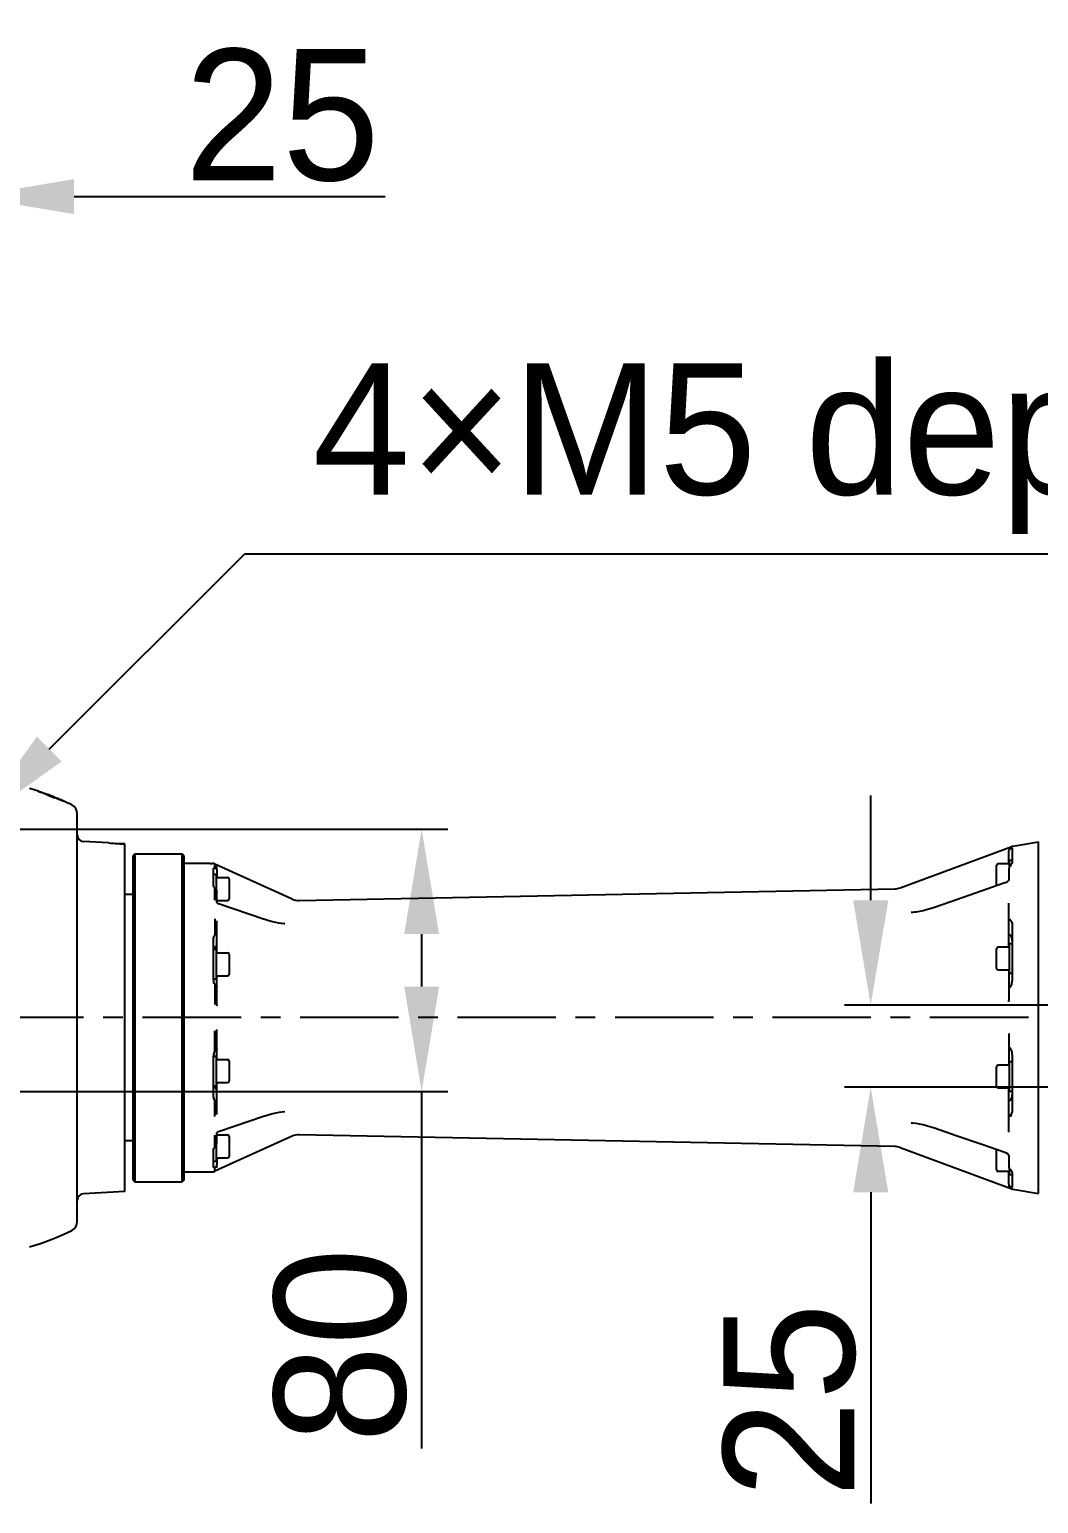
# Model space of a CAD drawing. Header units: millimetres. Extents: x 4086 to 10416, y 123 to 1549.
# Drawn here: x 7078.3 to 7155.2, y 440 to 552.4 of the extents above; entities that cross this region are included whole.
import ezdxf

# ---------------------------------------------------------------- set-up
doc = ezdxf.new("R2010")
doc.units = ezdxf.units.MM
doc.linetypes.add('CENTER', pattern=[0.6, 0.375, -0.075, 0.075, -0.075])
for name, color, linetype in [('中心线', 7, 'Continuous'), ('外形图', 7, 'Continuous'), ('尺寸标注', 7, 'Continuous')]:
    doc.layers.add(name, color=color, linetype=linetype)
doc.styles.add('思源黑', font='SourceHanSansCN-Normal.ttf')
doc.dimstyles.new('尺寸标注_1_4比例中六', dxfattribs={"dimtxt": 10, "dimasz": 8, "dimexe": 2, "dimexo": 1.5, "dimgap": 1, "dimtad": 1, "dimdec": 1, "dimlfac": 4, "dimdsep": 46, "dimtxsty": '思源黑', "dimcen": 0.09, "dimadec": 0, "dimazin": 0, "dimtp": 0.01, "dimtm": 0.01, "dimtfac": 1, "dimtdec": 1, "dimtofl": 0, "dimtmove": 0, "dimatfit": 3, "dimfxl": 1, "dimtolj": 1, "dimarcsym": 0})
doc.dimstyles.new('尺寸标注_1_4比例中六弯折', dxfattribs={"dimtxt": 10, "dimasz": 8, "dimexe": 2, "dimexo": 1.5, "dimgap": 1, "dimtad": 1, "dimtih": 1, "dimtoh": 1, "dimdec": 1, "dimlfac": 4, "dimdsep": 46, "dimtxsty": '思源黑', "dimcen": 0.09, "dimadec": 0, "dimazin": 0, "dimtp": 0.01, "dimtm": 0.01, "dimtfac": 1, "dimtdec": 1, "dimtofl": 0, "dimtmove": 0, "dimatfit": 3, "dimfxl": 1, "dimtolj": 1, "dimarcsym": 0})

# ---------------------------------------------------------------- blocks, each defined once
blk = doc.blocks.new('*D801')
at = {"layer": 'Defpoints', "color": 0}
for p in [(7068.95, 491.45), (7068.95, 471.45), (7108.19, 471.45)]:
    blk.add_point(p, dxfattribs=at)
at = {"layer": '尺寸标注', "color": 0, "linetype": 'Continuous', "lineweight": -2}
for p, q in [((7070.45, 491.45), (7110.19, 491.45)), ((7108.19, 483.45), (7108.19, 479.45)), ((7070.45, 471.45), (7110.19, 471.45)), ((7108.19, 471.45), (7108.19, 444.25))]:
    blk.add_line(p, q, dxfattribs=at)
at = {"layer": '尺寸标注', "color": 0}
for points in [[(7109.52, 483.45), (7106.86, 483.45), (7108.19, 491.45)], [(7106.86, 479.45), (7109.52, 479.45), (7108.19, 471.45)]]:
    blk.add_solid(points, dxfattribs=at)
at = {"layer": '尺寸标注', "color": 0, "insert": (7102.01, 452.1), "char_height": 10, "attachment_point": 5, "rotation": 90, "style": '思源黑'}
blk.add_mtext('\\A1;80', dxfattribs=at)
blk = doc.blocks.new('*D802')
at = {"layer": 'Defpoints', "color": 0}
for p in [(7073.7, 539.65), (7067.45, 494.77), (7073.7, 494.77)]:
    blk.add_point(p, dxfattribs=at)
at = {"layer": '尺寸标注', "color": 0, "linetype": 'Continuous', "lineweight": -2}
for p, q in [((7067.45, 496.27), (7067.45, 541.65)), ((7073.7, 496.27), (7073.7, 541.65)), ((7059.45, 539.65), (7051.45, 539.65)), ((7081.7, 539.65), (7105.42, 539.65))]:
    blk.add_line(p, q, dxfattribs=at)
at = {"layer": '尺寸标注', "color": 0}
for points in [[(7059.45, 538.32), (7059.45, 540.98), (7067.45, 539.65)], [(7081.7, 540.98), (7081.7, 538.32), (7073.7, 539.65)]]:
    blk.add_solid(points, dxfattribs=at)
at = {"layer": '尺寸标注', "color": 0, "insert": (7097.56, 545.83), "char_height": 10, "attachment_point": 5, "style": '思源黑'}
blk.add_mtext('\\A1;25', dxfattribs=at)
blk = doc.blocks.new('*D803')
at = {"layer": 'Defpoints', "color": 0}
for p in [(7073.26, 491.01), (7074.14, 491.89)]:
    blk.add_point(p, dxfattribs=at)
at = {"layer": '尺寸标注', "color": 0, "linetype": 'Continuous', "lineweight": -2}
for p in [(7079.8, 497.55), (7193.65, 512.41)]:
    blk.add_line(p, (7094.7, 512.41), dxfattribs=at)
at = {"layer": '尺寸标注', "color": 0, "linetype": 'Continuous'}
for p, q in [((7073.61, 491.45), (7073.79, 491.45)), ((7073.7, 491.36), (7073.7, 491.54))]:
    blk.add_line(p, q, dxfattribs=at)
at = {"layer": '尺寸标注', "color": 0}
blk.add_solid([(7078.86, 498.49), (7080.75, 496.6), (7074.14, 491.89)], dxfattribs=at)
at = {"layer": '尺寸标注', "color": 0, "insert": (7144.68, 520.44), "char_height": 10, "attachment_point": 5, "style": '思源黑'}
blk.add_mtext('\\A1;4×M5{\\C7; \\A1;\\fSource Han Sans CN Normal|b0|i0|c0|p34;depth}7.5', dxfattribs=at)
blk = doc.blocks.new('*D805')
at = {"layer": 'Defpoints', "color": 0}
for p in [(7142.41, 478.02), (7171.23, 478.02), (7171.18, 471.77)]:
    blk.add_point(p, dxfattribs=at)
at = {"layer": '尺寸标注', "color": 0, "linetype": 'Continuous', "lineweight": -2}
for p, q in [((7142.41, 486.02), (7142.41, 494.02)), ((7169.73, 478.02), (7140.41, 478.02)), ((7169.68, 471.77), (7140.41, 471.77)), ((7142.41, 463.77), (7142.41, 440.05))]:
    blk.add_line(p, q, dxfattribs=at)
at = {"layer": '尺寸标注', "color": 0}
for points in [[(7141.08, 486.02), (7143.75, 486.02), (7142.41, 478.02)], [(7143.75, 463.77), (7141.08, 463.77), (7142.41, 471.77)]]:
    blk.add_solid(points, dxfattribs=at)
at = {"layer": '尺寸标注', "color": 0, "insert": (7136.24, 447.91), "char_height": 10, "attachment_point": 5, "rotation": 90, "style": '思源黑'}
blk.add_mtext('\\A1;25', dxfattribs=at)

msp = doc.modelspace()

# ---------------------------------------------------------------- linework, layer by layer
at = {"layer": '中心线', "linetype": 'CENTER', "ltscale": 20}
msp.add_line((7238.425, 477.078), (6941.751, 477.078), dxfattribs=at)
at = {"layer": '外形图', "linetype": 'Continuous'}
for p, q in [((7078.988, 494.3), (7078.988, 494.319)), ((7079.71, 493.999), (7079.71, 494.044)), ((7080.191, 493.877), (7080.214, 493.867)), ((7080.191, 493.857), (7080.191, 493.812)), ((7080.911, 493.568), (7080.911, 493.548)), ((7081.95, 461.538), (7081.95, 492.618)), ((7084.325, 490.394), (7082.423, 490.493)), ((7084.337, 490.393), (7084.325, 490.394)), ((7085.575, 490.319), (7084.825, 490.358)), ((7084.825, 490.358), (7085.2, 490.338)), ((7085.2, 490.338), (7085.575, 490.319)), ((7085.575, 463.828), (7085.575, 490.319)), ((7144.647, 486.978), (7153.158, 490.114)), ((7153.2, 489.988), (7153.2, 488.944)), ((7153.244, 490.138), (7155.2, 490.483)), ((7155.2, 463.674), (7155.2, 490.483)), ((7086.325, 489.568), (7086.2, 489.443)), ((7086.2, 464.703), (7086.2, 489.443)), ((7086.325, 489.568), (7086.325, 464.578)), ((7086.325, 489.568), (7089.95, 489.568)), ((7089.95, 464.578), (7089.95, 489.568)), ((7090.075, 489.443), (7089.95, 489.568)), ((7090.075, 489.443), (7090.075, 464.703)), ((7092.075, 488.818), (7090.075, 488.818)), ((7092.075, 488.818), (7092.075, 488.828)), ((7092.075, 488.828), (7092.217, 488.828)), ((7098.317, 486.113), (7092.423, 488.784)), ((7092.426, 488.684), (7092.428, 488.738)), ((7092.426, 488.505), (7092.426, 488.684)), ((7152, 487.184), (7152, 488.684)), ((7153, 488.809), (7152.125, 488.809)), ((7152.95, 488.809), (7152.95, 489.774)), ((7153.2, 489.059), (7153, 489.059)), ((7153, 488.61), (7153, 489.059)), ((7153.094, 488.681), (7153.14, 488.701)), ((7092.325, 487.187), (7092.325, 488.445)), ((7092.325, 488.019), (7092.525, 488.019)), ((7092.325, 487.813), (7092.325, 488.004)), ((7092.525, 488.019), (7092.525, 486.827)), ((7092.525, 487.769), (7093.4, 487.769)), ((7092.575, 488.431), (7092.575, 488.511)), ((7092.575, 488.31), (7092.575, 487.769)), ((7093.525, 487.644), (7093.525, 486.144)), ((7152.95, 487.588), (7152.946, 487.579)), ((7152.95, 488.47), (7152.95, 487.588)), ((7086.2, 486.453), (7085.575, 486.453)), ((7092.545, 486.805), (7092.485, 486.872)), ((7092.485, 486.872), (7092.509, 486.842)), ((7092.509, 486.842), (7092.534, 486.811)), ((7092.534, 486.811), (7092.538, 486.806)), ((7092.575, 485.862), (7092.575, 486.684)), ((7098.857, 486.002), (7144.239, 486.901)), ((7152.742, 487.384), (7152.644, 487.341)), ((7152.846, 487.455), (7152.742, 487.384)), ((7092.575, 486.019), (7093.4, 486.019)), ((7092.587, 485.851), (7092.577, 485.867)), ((7092.639, 485.799), (7092.587, 485.851)), ((7096.144, 484.586), (7092.784, 485.72)), ((7147.265, 485.482), (7147.119, 485.433)), ((7152.95, 482.45), (7152.95, 485.796)), ((7092.575, 482.019), (7092.575, 484.463)), ((7096.237, 484.555), (7096.144, 484.586)), ((7096.547, 484.46), (7096.237, 484.555)), ((7097.774, 484.232), (7097.773, 484.232)), ((7145.492, 485.088), (7145.491, 485.088)), ((7092.426, 484.061), (7092.426, 483.766)), ((7153.2, 484.107), (7153.2, 479.89)), ((7092.325, 480.008), (7092.325, 483.044)), ((7092.525, 482.269), (7092.325, 482.269)), ((7092.525, 482.269), (7092.525, 480.019)), ((7092.525, 482.019), (7093.4, 482.019)), ((7152, 480.825), (7152, 482.325)), ((7153, 482.45), (7152.125, 482.45)), ((7153.2, 482.7), (7153, 482.7)), ((7153, 480.45), (7153, 482.7)), ((7092.325, 481.521), (7092.325, 481.799)), ((7093.525, 481.894), (7093.525, 480.394)), ((7092.525, 480.019), (7092.325, 480.019)), ((7092.333, 479.948), (7092.325, 480.009)), ((7092.525, 480.269), (7093.4, 480.269)), ((7092.575, 478.068), (7092.575, 480.269)), ((7153, 480.7), (7152.125, 480.7)), ((7152.95, 480.7), (7152.95, 478.379)), ((7153.2, 480.45), (7153, 480.45)), ((7092.426, 479.294), (7092.426, 479.013)), ((7092.426, 479.013), (7092.426, 478.476)), ((7092.556, 479.467), (7092.428, 479.629)), ((7153.101, 479.529), (7152.969, 479.36)), ((7092.426, 475.143), (7092.426, 475.679)), ((7092.575, 473.887), (7092.575, 476.089)), ((7152.95, 475.778), (7152.95, 473.457)), ((7092.325, 471.112), (7092.325, 474.149)), ((7092.325, 474.137), (7092.525, 474.137)), ((7092.426, 474.863), (7092.426, 475.143)), ((7092.445, 474.548), (7092.556, 474.689)), ((7092.525, 474.137), (7092.525, 471.887)), ((7152.969, 474.797), (7153.101, 474.627)), ((7153.2, 474.266), (7153.2, 470.049)), ((7092.525, 473.887), (7093.4, 473.887)), ((7093.525, 473.762), (7093.525, 472.262)), ((7152, 471.832), (7152, 473.332)), ((7153, 473.457), (7152.125, 473.457)), ((7153.2, 473.707), (7153, 473.707)), ((7153, 471.457), (7153, 473.707)), ((7092.325, 472.366), (7092.325, 472.828)), ((7092.325, 471.887), (7092.525, 471.887)), ((7092.525, 472.137), (7093.4, 472.137)), ((7092.575, 469.694), (7092.575, 472.137)), ((7153, 471.707), (7152.125, 471.707)), ((7152.95, 468.361), (7152.95, 471.707)), ((7153.2, 471.457), (7153, 471.457)), ((7092.426, 470.095), (7092.426, 470.391)), ((7096.144, 469.571), (7096.233, 469.6)), ((7096.233, 469.6), (7096.562, 469.701)), ((7097.774, 469.924), (7097.773, 469.924)), ((7153.103, 469.584), (7153.147, 469.577)), ((7092.784, 468.437), (7096.144, 469.571)), ((7145.491, 469.068), (7145.492, 469.068)), ((7145.492, 469.068), (7145.491, 469.068)), ((7147.101, 468.73), (7147.265, 468.674)), ((7086.2, 467.703), (7085.575, 467.703)), ((7098.317, 468.043), (7092.423, 465.373)), ((7092.426, 467.807), (7092.428, 468.12)), ((7092.426, 467.207), (7092.426, 467.807)), ((7092.525, 467.333), (7092.525, 466.137)), ((7092.573, 468.282), (7092.581, 468.296)), ((7092.574, 468.287), (7092.573, 468.282)), ((7092.575, 467.473), (7092.575, 468.295)), ((7092.575, 468.137), (7093.4, 468.137)), ((7092.699, 468.399), (7092.784, 468.437)), ((7093.525, 468.012), (7093.525, 466.512)), ((7144.239, 467.256), (7098.857, 468.154)), ((7150.882, 467.424), (7152.644, 466.816)), ((7092.325, 465.711), (7092.325, 466.969)), ((7092.325, 466.158), (7092.325, 466.333)), ((7092.525, 466.387), (7093.4, 466.387)), ((7092.575, 466.387), (7092.575, 465.846)), ((7144.647, 467.179), (7153.158, 464.042)), ((7152, 465.473), (7152, 466.973)), ((7152.644, 466.816), (7152.742, 466.772)), ((7152.919, 466.624), (7152.937, 466.596)), ((7152.95, 466.596), (7152.95, 465.686)), ((7090.075, 465.328), (7092.217, 465.328)), ((7092.325, 466.137), (7092.525, 466.137)), ((7092.575, 465.645), (7092.575, 465.775)), ((7153, 465.348), (7152.125, 465.348)), ((7152.95, 464.382), (7152.95, 465.348)), ((7153, 465.098), (7153, 465.547)), ((7153.2, 465.098), (7153, 465.098)), ((7153.094, 465.476), (7153.14, 465.456)), ((7153.2, 465.212), (7153.2, 464.168)), ((7086.2, 464.703), (7086.325, 464.578)), ((7086.325, 464.578), (7089.95, 464.578)), ((7090.075, 464.703), (7089.95, 464.578)), ((7153.244, 464.019), (7155.2, 463.674)), ((7085.575, 463.828), (7082.423, 463.663))]:
    msp.add_line(p, q, dxfattribs=at)
for points in [[(7152.946, 487.579), (7152.915, 487.526), (7152.846, 487.455)], [(7092.509, 486.842), (7092.517, 486.834), (7092.528, 486.822), (7092.539, 486.81)], [(7152.644, 487.341), (7150.904, 486.74), (7148.941, 486.062), (7147.265, 485.482)], [(7092.784, 485.72), (7092.719, 485.747), (7092.639, 485.799)], [(7147.119, 485.433), (7146.747, 485.318), (7146.415, 485.231), (7146.124, 485.167), (7145.859, 485.122), (7145.616, 485.095), (7145.491, 485.088)], [(7097.774, 484.232), (7097.712, 484.235), (7097.517, 484.253), (7097.306, 484.283), (7097.08, 484.326), (7096.829, 484.384), (7096.547, 484.46)], [(7145.856, 485.122), (7145.853, 485.121), (7145.719, 485.107)], [(7096.562, 469.701), (7096.855, 469.779), (7097.107, 469.836), (7097.331, 469.878), (7097.536, 469.906), (7097.726, 469.922), (7097.773, 469.924)], [(7145.491, 469.068), (7145.612, 469.062), (7145.853, 469.035), (7146.115, 468.991), (7146.403, 468.928), (7146.732, 468.842), (7147.101, 468.73)], [(7147.265, 468.674), (7148.919, 468.102), (7150.882, 467.424)], [(7092.581, 468.296), (7092.622, 468.343), (7092.699, 468.399)], [(7152.742, 466.772), (7152.849, 466.698), (7152.919, 466.624)], [(7152.937, 466.596), (7152.948, 466.573), (7152.95, 466.567)]]:
    msp.add_lwpolyline(points, dxfattribs=at)
for centre, radius, start, end in [((7072.685, 475.354), 20, 71.59808, 73.68281), ((7072.684, 475.345), 19.995, 69.42502, 71.62029), ((7072.683, 475.337), 19.983, 69.41184, 71.60851), ((7072.685, 475.353), 20, 67.9568, 69.4335), ((7072.683, 475.324), 19.954, 67.89803, 69.37872), ((7072.683, 475.336), 19.985, 65.68656, 67.9334), ((7072.683, 475.344), 19.995, 65.70213, 67.87652), ((7072.685, 475.354), 20, 63.74736, 65.67051), ((7081.2, 492.618), 0.75, 0, 63.74736), ((7082.45, 490.993), 0.5, 180, 267), ((7085.531, 503.808), 13.468, 264.91299, 266.99221), ((7085.528, 503.757), 13.417, 264.90903, 266.99616), ((7153.198, 489.843), 0.248, 146.66915, 156.83711), ((7153.33, 489.645), 0.5, 100, 110.23187), ((7092.217, 488.328), 0.5, 65.62618, 90), ((7152.125, 488.684), 0.125, 90, 180), ((7153.199, 488.441), 0.262, 113.84502, 126.98193), ((7092.327, 488.512), 0.247, 21.9072, 28.94213), ((7092.324, 488.511), 0.251, 5.20989, 21.85705), ((7092.329, 488.511), 0.245, 0.01227, 5.21074), ((7093.4, 487.644), 0.125, 0, 90), ((7151.449, 490.001), 2.083, 318.10349, 318.73999), ((7151.435, 490.013), 2.102, 318.7392, 319.36859), ((7093.117, 487.463), 0.861, 212.32086, 214.85374), ((7093.378, 487.644), 1.179, 214.83727, 216.66283), ((7090.399, 485.233), 2.654, 38.14965, 38.73242), ((7144.215, 488.151), 1.25, 271.13442, 290.23187), ((7152.125, 487.184), 0.125, 180, 208.84506), ((7093.4, 486.144), 0.125, 270, 0), ((7098.833, 487.252), 1.25, 245.62618, 271.13442), ((7152.514, 484.106), 0.689, 26.4133, 31.18546), ((7152.558, 484.129), 0.639, 23.53628, 26.38593), ((7092.983, 482.06), 0.659, 155.23542, 161.18413), ((7093.4, 481.894), 0.125, 0, 90), ((7152.125, 482.325), 0.125, 90, 180), ((7152.125, 480.825), 0.125, 180, 270), ((7093.112, 480.008), 0.788, 180.01082, 184.28105), ((7093.137, 480.01), 0.813, 184.27664, 188.12591), ((7093.4, 480.394), 0.125, 270, 0), ((7152.38, 479.892), 0.82, 343.55521, 346.40199), ((7152.383, 479.891), 0.817, 346.39457, 359.95099), ((7093.203, 480.024), 0.88, 206.96186, 208.89664), ((7152.7, 478.377), 0.25, 335.66349, 343.18281), ((7152.689, 478.381), 0.261, 343.14907, 351.56781), ((7152.701, 478.379), 0.249, 351.51682, 359.92328), ((7093.123, 474.148), 0.798, 172.44412, 179.96702), ((7093.165, 474.142), 0.841, 163.49425, 172.42471), ((7093.207, 474.13), 0.885, 152.8105, 163.48188), ((7093.204, 474.132), 0.881, 151.11149, 152.83412), ((7152.379, 474.265), 0.821, 3.72374, 16.44829), ((7152.394, 474.266), 0.806, 0.00001, 3.69243), ((7093.4, 473.762), 0.125, 0, 90), ((7152.125, 473.332), 0.125, 90, 180), ((7092.983, 472.096), 0.659, 198.81587, 204.76458), ((7093.4, 472.262), 0.125, 270, 0), ((7152.125, 471.832), 0.125, 180, 270), ((7092.998, 472.103), 0.676, 204.78333, 214.23652), ((7092.356, 467.473), 0.219, 347.40652, 359.94891), ((7093.4, 468.012), 0.125, 0, 90), ((7098.833, 466.905), 1.25, 88.86558, 114.37382), ((7093.354, 466.529), 1.149, 143.8528, 144.69074), ((7092.72, 467.043), 0.334, 136.13696, 138.71796), ((7092.726, 467.038), 0.342, 133.67039, 136.12881), ((7093.4, 466.512), 0.125, 270, 0), ((7144.215, 466.006), 1.25, 69.76813, 88.86558), ((7152.125, 466.973), 0.125, 151.15464, 180), ((7092.217, 465.828), 0.5, 270, 294.37382), ((7152.125, 465.473), 0.125, 180, 270), ((7151.448, 464.153), 2.085, 40.37233, 41.91888), ((7153.199, 465.715), 0.262, 233.09, 246.16102), ((7153.198, 464.314), 0.249, 203.16648, 215.15176), ((7153.33, 464.511), 0.5, 249.76813, 260), ((7082.45, 463.164), 0.5, 93, 180), ((7072.685, 478.803), 20, 286.31719, 296.25264), ((7081.2, 461.538), 0.75, 296.25264, 0)]:
    msp.add_arc(centre, radius, start, end, dxfattribs=at)
for points in [[(7152.97, 489.94), (7152.957, 489.91), (7152.95, 489.875), (7152.95, 489.842)], [(7152.95, 489.774), (7152.95, 489.833), (7152.975, 489.896), (7153.016, 489.939)], [(7092.512, 488.466), (7092.549, 488.424), (7092.575, 488.366), (7092.575, 488.31)], [(7092.352, 487.071), (7092.336, 487.107), (7092.325, 487.147), (7092.325, 487.187)], [(7092.428, 486.036), (7092.429, 486.119), (7092.426, 486.202), (7092.426, 486.285)], [(7092.427, 484.609), (7092.424, 484.426), (7092.426, 484.244), (7092.426, 484.061)], [(7153.144, 484.384), (7153.182, 484.298), (7153.2, 484.201), (7153.2, 484.107)], [(7092.325, 483.044), (7092.325, 483.16), (7092.359, 483.286), (7092.432, 483.375)], [(7092.426, 483.766), (7092.426, 483.723), (7092.426, 483.68), (7092.426, 483.637)], [(7092.426, 483.637), (7092.426, 483.55), (7092.433, 483.463), (7092.432, 483.375)], [(7092.512, 483.421), (7092.537, 483.406), (7092.575, 483.387), (7092.575, 483.357)], [(7153.2, 482.956), (7153.2, 483.147), (7153.097, 483.351), (7152.95, 483.473)], [(7092.575, 482.581), (7092.495, 482.515), (7092.428, 482.43), (7092.385, 482.336)], [(7092.419, 479.625), (7092.376, 479.709), (7092.346, 479.801), (7092.333, 479.895)], [(7092.432, 479.599), (7092.433, 479.497), (7092.426, 479.395), (7092.426, 479.294)], [(7153.166, 479.66), (7153.154, 479.62), (7153.14, 479.581), (7153.122, 479.543)], [(7092.426, 478.476), (7092.426, 478.374), (7092.425, 478.272), (7092.426, 478.169)], [(7092.426, 478.169), (7092.427, 478.141), (7092.427, 478.114), (7092.427, 478.086)], [(7092.426, 475.679), (7092.426, 475.782), (7092.425, 475.886), (7092.427, 475.989)], [(7092.427, 475.989), (7092.427, 476.015), (7092.428, 476.042), (7092.428, 476.069)], [(7092.575, 476.089), (7092.575, 476.12), (7092.585, 476.153), (7092.604, 476.178)], [(7152.927, 475.882), (7152.942, 475.85), (7152.95, 475.813), (7152.95, 475.778)], [(7092.433, 474.557), (7092.433, 474.659), (7092.426, 474.761), (7092.426, 474.863)], [(7153.033, 474.749), (7153.013, 474.767), (7152.99, 474.782), (7152.97, 474.8)], [(7153.122, 474.613), (7153.1, 474.662), (7153.073, 474.713), (7153.033, 474.749)], [(7153.122, 474.613), (7153.139, 474.576), (7153.157, 474.537), (7153.16, 474.497)], [(7092.405, 470.82), (7092.35, 470.905), (7092.325, 471.011), (7092.325, 471.112)], [(7092.426, 470.52), (7092.426, 470.607), (7092.433, 470.694), (7092.433, 470.781)], [(7092.439, 471.723), (7092.477, 471.668), (7092.523, 471.618), (7092.575, 471.575)], [(7152.95, 470.684), (7153.097, 470.806), (7153.2, 471.009), (7153.2, 471.2)], [(7092.428, 469.547), (7092.421, 469.73), (7092.426, 469.912), (7092.426, 470.095)], [(7092.426, 470.391), (7092.426, 470.434), (7092.426, 470.477), (7092.426, 470.52)], [(7092.512, 467.317), (7092.531, 467.335), (7092.545, 467.359), (7092.556, 467.383)], [(7092.498, 465.679), (7092.545, 465.719), (7092.575, 465.785), (7092.575, 465.846)], [(7152.95, 465.686), (7152.95, 465.641), (7152.966, 465.58), (7153.008, 465.564)], [(7153.178, 465.301), (7153.19, 465.273), (7153.2, 465.243), (7153.2, 465.212)], [(7152.97, 464.216), (7152.957, 464.247), (7152.95, 464.281), (7152.95, 464.314)], [(7153.015, 464.219), (7152.98, 464.256), (7152.944, 464.325), (7152.974, 464.366)]]:
    msp.add_open_spline(points, degree=3, dxfattribs=at)
for points, knots in [([(7153.015, 489.938), (7153.025, 489.945), (7153.058, 489.968), (7153.095, 489.985), (7153.121, 489.992)], [0, 0, 0, 0, 4570.1360652, 14264.5694573, 14264.5694573, 14264.5694573, 14264.5694573]), ([(7153.06, 489.975), (7153.052, 489.97), (7153.037, 489.959), (7153.023, 489.946), (7153.016, 489.939)], [0, 0, 0, 0, 7169.1473316, 14264.1437387, 14264.1437387, 14264.1437387, 14264.1437387]), ([(7153.11, 490.001), (7153.101, 489.997), (7153.084, 489.99), (7153.068, 489.98), (7153.06, 489.975)], [0, 0, 0, 0, 7122.717363, 14265.0375723, 14265.0375723, 14265.0375723, 14265.0375723]), ([(7153.121, 489.992), (7153.132, 489.996), (7153.153, 490.001), (7153.2, 490.003), (7153.2, 489.988)], [0, 0, 0, 0, 6156.1327718, 14266.7605631, 14266.7605631, 14266.7605631, 14266.7605631]), ([(7153.2, 488.944), (7153.2, 488.924), (7153.174, 488.808), (7153.092, 488.717), (7153.03, 488.645)], [0, 0, 0, 0, 2511.642828, 14276.7615761, 14276.7615761, 14276.7615761, 14276.7615761]), ([(7092.325, 488.445), (7092.325, 488.472), (7092.371, 488.506), (7092.411, 488.506), (7092.426, 488.505)], [0, 0, 0, 0, 8293.516054, 12777.2368121, 12777.2368121, 12777.2368121, 12777.2368121]), ([(7092.426, 488.505), (7092.434, 488.505), (7092.457, 488.513), (7092.473, 488.491), (7092.481, 488.48)], [0, 0, 0, 0, 4717.2168189, 12779.3918102, 12779.3918102, 12779.3918102, 12779.3918102]), ([(7092.481, 488.48), (7092.482, 488.477), (7092.485, 488.473), (7092.488, 488.468), (7092.489, 488.465)], [0, 0, 0, 0, 6035.3754882, 12780.6713705, 12780.6713705, 12780.6713705, 12780.6713705]), ([(7152.97, 488.568), (7152.966, 488.561), (7152.958, 488.545), (7152.955, 488.528), (7152.955, 488.52)], [0, 0, 0, 0, 7255.5412358, 14275.8804039, 14275.8804039, 14275.8804039, 14275.8804039]), ([(7152.955, 488.52), (7152.955, 488.513), (7152.957, 488.499), (7152.964, 488.486), (7152.967, 488.48)], [0, 0, 0, 0, 6746.7318958, 14276.3521769, 14276.3521769, 14276.3521769, 14276.3521769]), ([(7153, 488.61), (7152.994, 488.603), (7152.984, 488.59), (7152.974, 488.576), (7152.97, 488.568)], [0, 0, 0, 0, 7112.3929062, 14276.0465844, 14276.0465844, 14276.0465844, 14276.0465844]), ([(7153, 488.61), (7153.006, 488.617), (7153.019, 488.632), (7153.034, 488.644), (7153.042, 488.65)], [0, 0, 0, 0, 7071.0012619, 14276.6308328, 14276.6308328, 14276.6308328, 14276.6308328]), ([(7092.37, 487.036), (7092.367, 487.041), (7092.361, 487.053), (7092.355, 487.065), (7092.352, 487.071)], [0, 0, 0, 0, 6511.3294579, 12790.8276737, 12790.8276737, 12790.8276737, 12790.8276737]), ([(7092.389, 487.002), (7092.386, 487.008), (7092.379, 487.019), (7092.373, 487.03), (7092.37, 487.036)], [0, 0, 0, 0, 6507.3628456, 12791.6063828, 12791.6063828, 12791.6063828, 12791.6063828]), ([(7092.426, 486.285), (7092.426, 486.341), (7092.427, 486.554), (7092.42, 486.767), (7092.432, 486.923)], [0, 0, 0, 0, 3370.3667673, 12796.4626861, 12796.4626861, 12796.4626861, 12796.4626861]), ([(7092.432, 486.923), (7092.432, 486.926), (7092.432, 486.932), (7092.433, 486.937), (7092.433, 486.94)], [0, 0, 0, 0, 6359.1661513, 12793.8192933, 12793.8192933, 12793.8192933, 12793.8192933]), ([(7092.433, 486.94), (7092.438, 486.933), (7092.45, 486.917), (7092.463, 486.902), (7092.469, 486.894)], [0, 0, 0, 0, 6144.7453793, 12794.0982217, 12794.0982217, 12794.0982217, 12794.0982217]), ([(7092.536, 486.802), (7092.541, 486.793), (7092.551, 486.775), (7092.56, 486.755), (7092.563, 486.746)], [0, 0, 0, 0, 6474.9424569, 12797.8701359, 12797.8701359, 12797.8701359, 12797.8701359]), ([(7092.563, 486.746), (7092.567, 486.736), (7092.572, 486.715), (7092.575, 486.694), (7092.575, 486.684)], [0, 0, 0, 0, 6421.5509241, 12798.9189842, 12798.9189842, 12798.9189842, 12798.9189842]), ([(7153.103, 484.463), (7153.082, 484.498), (7153.028, 484.577), (7152.95, 484.512), (7152.95, 484.484)], [0, 0, 0, 0, 8594.510311, 14315.5937915, 14315.5937915, 14315.5937915, 14315.5937915]), ([(7092.433, 483.375), (7092.448, 483.394), (7092.469, 483.437), (7092.502, 483.417), (7092.508, 483.411)], [0, 0, 0, 0, 9505.5917179, 12827.6701642, 12827.6701642, 12827.6701642, 12827.6701642]), ([(7092.433, 479.599), (7092.45, 479.568), (7092.478, 479.509), (7092.538, 479.485), (7092.556, 479.467)], [0, 0, 0, 0, 7521.5798547, 12864.8134144, 12864.8134144, 12864.8134144, 12864.8134144]), ([(7092.556, 479.467), (7092.562, 479.462), (7092.571, 479.451), (7092.575, 479.437), (7092.575, 479.431)], [0, 0, 0, 0, 6990.5663055, 12868.3011455, 12868.3011455, 12868.3011455, 12868.3011455]), ([(7152.95, 479.321), (7152.95, 479.328), (7152.953, 479.343), (7152.963, 479.355), (7152.969, 479.36)], [0, 0, 0, 0, 6639.3208603, 14366.4055309, 14366.4055309, 14366.4055309, 14366.4055309]), ([(7152.969, 479.36), (7152.987, 479.377), (7153.047, 479.399), (7153.077, 479.455), (7153.094, 479.486)], [0, 0, 0, 0, 5902.0244952, 14367.186336, 14367.186336, 14367.186336, 14367.186336]), ([(7153.094, 479.486), (7153.099, 479.496), (7153.109, 479.515), (7153.118, 479.534), (7153.122, 479.543)], [0, 0, 0, 0, 7254.9327329, 14368.3774581, 14368.3774581, 14368.3774581, 14368.3774581]), ([(7092.578, 478.038), (7092.577, 478.043), (7092.575, 478.053), (7092.575, 478.063), (7092.575, 478.068)], [0, 0, 0, 0, 6574.0503107, 12882.2193586, 12882.2193586, 12882.2193586, 12882.2193586]), ([(7092.604, 477.979), (7092.598, 477.988), (7092.587, 478.007), (7092.581, 478.027), (7092.578, 478.038)], [0, 0, 0, 0, 6289.5276232, 12882.8736268, 12882.8736268, 12882.8736268, 12882.8736268]), ([(7092.556, 474.689), (7092.548, 474.683), (7092.491, 474.658), (7092.457, 474.601), (7092.433, 474.557)], [0, 0, 0, 0, 2230.8943741, 12913.3319745, 12913.3319745, 12913.3319745, 12913.3319745]), ([(7092.575, 474.726), (7092.575, 474.719), (7092.571, 474.705), (7092.562, 474.694), (7092.556, 474.689)], [0, 0, 0, 0, 6077.644417, 12914.6916625, 12914.6916625, 12914.6916625, 12914.6916625]), ([(7152.97, 474.8), (7152.964, 474.805), (7152.954, 474.815), (7152.95, 474.829), (7152.95, 474.835)], [0, 0, 0, 0, 7888.2458969, 14411.9594381, 14411.9594381, 14411.9594381, 14411.9594381]), ([(7092.432, 470.781), (7092.427, 470.787), (7092.418, 470.8), (7092.409, 470.813), (7092.405, 470.82)], [0, 0, 0, 0, 6422.5355943, 12949.9213849, 12949.9213849, 12949.9213849, 12949.9213849]), ([(7092.433, 470.781), (7092.454, 470.755), (7092.519, 470.716), (7092.575, 470.774), (7092.575, 470.799)], [0, 0, 0, 0, 7375.1114411, 12951.9896044, 12951.9896044, 12951.9896044, 12951.9896044]), ([(7153.009, 469.61), (7152.993, 469.617), (7152.956, 469.62), (7152.963, 469.661), (7152.972, 469.666)], [0, 0, 0, 0, 9038.9979128, 14465.2121115, 14465.2121115, 14465.2121115, 14465.2121115]), ([(7153.009, 469.61), (7153.016, 469.607), (7153.03, 469.601), (7153.045, 469.597), (7153.052, 469.595)], [0, 0, 0, 0, 6913.6944608, 14467.1315461, 14467.1315461, 14467.1315461, 14467.1315461]), ([(7153.2, 470.049), (7153.2, 469.961), (7153.179, 469.823), (7153.098, 469.693), (7153.046, 469.606), (7153.01, 469.61)], [0, 0, 0, 0, 10731.273667, 15704.8940456, 20185.5695223, 20185.5695223, 20185.5695223, 20185.5695223]), ([(7153.052, 469.595), (7153.06, 469.592), (7153.077, 469.588), (7153.094, 469.585), (7153.103, 469.584)], [0, 0, 0, 0, 7066.2708607, 14468.4086394, 14468.4086394, 14468.4086394, 14468.4086394]), ([(7092.556, 467.383), (7092.559, 467.39), (7092.564, 467.404), (7092.568, 467.418), (7092.569, 467.425)], [0, 0, 0, 0, 6544.8995329, 12987.8162339, 12987.8162339, 12987.8162339, 12987.8162339]), ([(7092.325, 466.969), (7092.325, 466.987), (7092.335, 467.068), (7092.379, 467.141), (7092.416, 467.193)], [0, 0, 0, 0, 2770.9738187, 12985.8444793, 12985.8444793, 12985.8444793, 12985.8444793]), ([(7092.426, 467.207), (7092.432, 467.216), (7092.446, 467.236), (7092.46, 467.254), (7092.469, 467.264)], [0, 0, 0, 0, 6139.6135216, 12986.5395455, 12986.5395455, 12986.5395455, 12986.5395455]), ([(7092.404, 465.652), (7092.393, 465.652), (7092.359, 465.657), (7092.325, 465.688), (7092.325, 465.711)], [0, 0, 0, 0, 4350.5906549, 13000.422814, 13000.422814, 13000.422814, 13000.422814]), ([(7092.432, 465.652), (7092.428, 465.652), (7092.418, 465.651), (7092.409, 465.651), (7092.404, 465.652)], [0, 0, 0, 0, 6725.0608019, 13002.0894051, 13002.0894051, 13002.0894051, 13002.0894051]), ([(7092.428, 465.419), (7092.419, 465.446), (7092.432, 465.524), (7092.424, 465.599), (7092.432, 465.645)], [0, 0, 0, 0, 5031.2068534, 13003.2030746, 13003.2030746, 13003.2030746, 13003.2030746]), ([(7092.432, 465.645), (7092.432, 465.646), (7092.432, 465.649), (7092.433, 465.651), (7092.433, 465.652)], [0, 0, 0, 0, 6637.7718864, 13002.591273, 13002.591273, 13002.591273, 13002.591273]), ([(7092.433, 465.652), (7092.443, 465.653), (7092.467, 465.657), (7092.488, 465.67), (7092.498, 465.679)], [0, 0, 0, 0, 5564.8140785, 13003.0145456, 13003.0145456, 13003.0145456, 13003.0145456]), ([(7153, 465.546), (7153.006, 465.539), (7153.02, 465.524), (7153.034, 465.512), (7153.042, 465.506)], [0, 0, 0, 0, 7186.6513933, 14509.1847785, 14509.1847785, 14509.1847785, 14509.1847785]), ([(7153.037, 465.504), (7153.053, 465.485), (7153.105, 465.421), (7153.155, 465.353), (7153.178, 465.301)], [0, 0, 0, 0, 4461.660243, 14511.2912731, 14511.2912731, 14511.2912731, 14511.2912731]), ([(7153.015, 464.219), (7153.022, 464.212), (7153.036, 464.198), (7153.052, 464.187), (7153.06, 464.181)], [0, 0, 0, 0, 7223.4160884, 14523.5127571, 14523.5127571, 14523.5127571, 14523.5127571]), ([(7153.2, 464.168), (7153.2, 464.152), (7153.095, 464.16), (7153.054, 464.188), (7153.015, 464.219)], [0, 0, 0, 0, 3501.5416426, 14525.855554, 14525.855554, 14525.855554, 14525.855554]), ([(7153.06, 464.181), (7153.068, 464.176), (7153.084, 464.167), (7153.101, 464.159), (7153.11, 464.156)], [0, 0, 0, 0, 7272.9410111, 14525.0659091, 14525.0659091, 14525.0659091, 14525.0659091])]:
    msp.add_open_spline(points, degree=3, knots=knots, dxfattribs=at)

# ---------------------------------------------------------------- dimensions: what is measured, and where the dimension line sits
at = {"layer": '尺寸标注', "linetype": 'Continuous'}
dim = msp.add_linear_dim(base=(7073.7, 539.648), p1=(7067.45, 494.766), p2=(7073.7, 494.766), dimstyle='尺寸标注_1_4比例中六', dxfattribs=at)
dim.commit()
dim.dimension.update_dxf_attribs({"geometry": '*D802', "text_midpoint": (7097.557, 539.648), "dimtype": 160})
dim = msp.add_diameter_dim_2p(p1=(7073.257, 491.012), p2=(7074.142, 491.895), text='4×M5{\\C7; \\A1;\\fSource Han Sans CN Normal|b0|i0|c0|p34;depth}7.5', dimstyle='尺寸标注_1_4比例中六弯折', override={"dimtxsty": '思源黑'}, dxfattribs=at)
dim.commit()
dim.dimension.update_dxf_attribs({"geometry": '*D803', "text_midpoint": (7144.678, 512.414), "dimtype": 163})
for base, p1, p2, angle, picture, middle in [((7142.415, 478.016), (7171.178, 471.766), (7171.231, 478.016), 90, '*D805', (7142.415, 447.908)), ((7108.19, 471.453), (7068.95, 491.453), (7068.95, 471.453), 270, '*D801', (7108.19, 452.097))]:
    dim = msp.add_linear_dim(base=base, p1=p1, p2=p2, angle=angle, dimstyle='尺寸标注_1_4比例中六', dxfattribs=at)
    dim.commit()
    dim.dimension.update_dxf_attribs({"geometry": picture, "text_midpoint": middle, "dimtype": 160})

doc.saveas('drawing.dxf')
